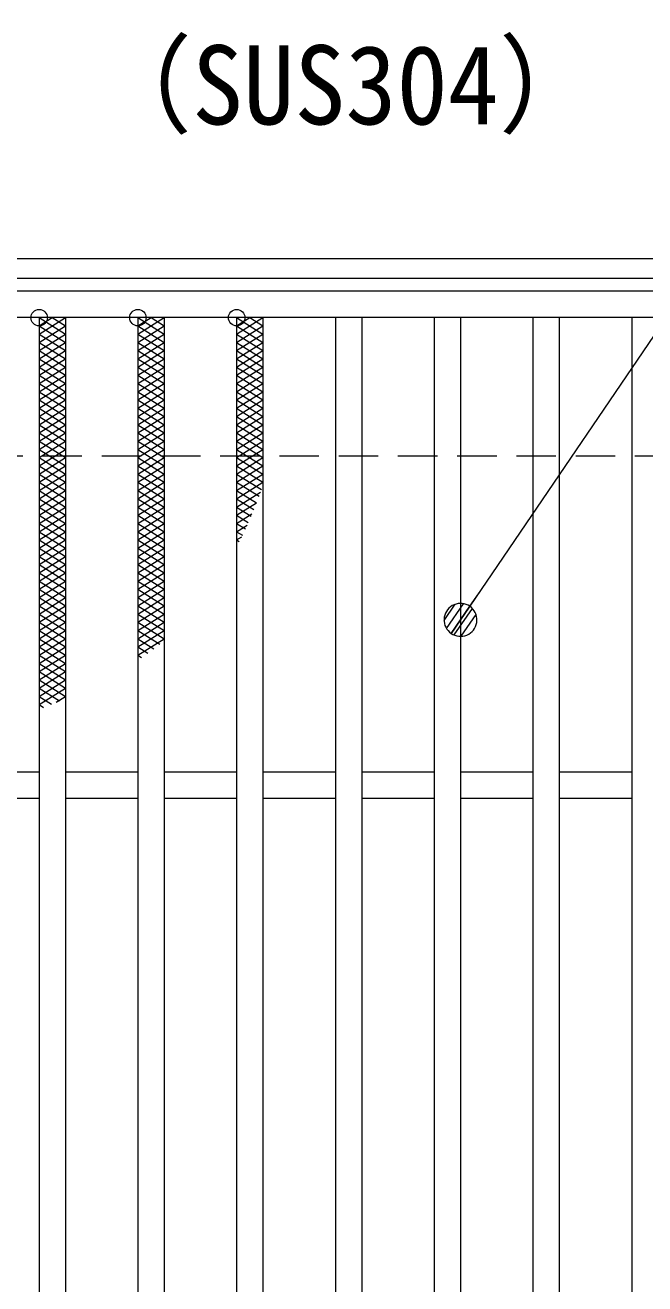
# Model space of a CAD drawing. Units: millimetres, scale not verified. Extents: x -1050 to 1050, y -742 to 742.
# Drawn here: x -687.1 to -593, y 431.8 to 622.9 of the extents above; entities that cross this region are included whole.
import ezdxf
from ezdxf.enums import TextEntityAlignment as Align

# ---------------------------------------------------------------- set-up
doc = ezdxf.new("R2010")
doc.units = ezdxf.units.MM
doc.header["$LTSCALE"] = 5
doc.header["$PDMODE"] = 32
doc.header["$PDSIZE"] = 2.5
doc.linetypes.add('DASHED1', pattern=[1.8, 1.2, -0.6])
for name, color, linetype, lineweight in [('0-1_寸法注釈', 2, 'Continuous', 9), ('0-2_0', 2, 'Continuous', 9), ('0-4_蓋', 5, 'Continuous', 9), ('0-5_ハッチング', 4, 'Continuous', 9), ('0-9_枠', 7, 'Continuous', 9), ('0-A_溝開口', 4, 'DASHED1', 9)]:
    doc.layers.add(name, color=color, linetype=linetype, lineweight=lineweight)
doc.styles.add('ＭＳ ゴシック', font='')
doc.styles.get('ＭＳ ゴシック').set_extended_font_data('MS Gothic')

# ---------------------------------------------------------------- blocks, each defined once
blk = doc.blocks.new('_Dot')
at = {"layer": '0-2_0'}
for p, q in [((-2.5, 0), (-5, 0)), ((2.445, 0.5), (-2.445, 0.5)), ((1.997, 1.5), (-1.997, 1.5)), ((2.289, -0.995), (-2.289, -0.995)), ((1.499, -1.995), (-1.499, -1.995))]:
    blk.add_line(p, q, dxfattribs=at)
for points in [[(2.5, 0), (2.48, 0.313), (2.421, 0.622), (2.324, 0.92), (2.191, 1.204), (2.023, 1.469), (1.822, 1.711), (1.594, 1.926), (1.34, 2.111), (1.064, 2.262), (0.773, 2.378), (0.468, 2.456), (0.157, 2.495), (-0.157, 2.495), (-0.468, 2.456), (-0.773, 2.378), (-1.064, 2.262), (-1.34, 2.111), (-1.594, 1.926), (-1.822, 1.711), (-2.023, 1.469), (-2.191, 1.204), (-2.324, 0.92), (-2.421, 0.622), (-2.48, 0.313), (-2.5, 0), (0, 0)], [(-2.5, 0), (-2.48, -0.313), (-2.421, -0.622), (-2.324, -0.92), (-2.191, -1.204), (-2.023, -1.469), (-1.822, -1.711), (-1.594, -1.926), (-1.34, -2.111), (-1.064, -2.262), (-0.773, -2.378), (-0.468, -2.456), (-0.157, -2.495), (0.157, -2.495), (0.468, -2.456), (0.773, -2.378), (1.064, -2.262), (1.34, -2.111), (1.594, -1.926), (1.822, -1.711), (2.023, -1.469), (2.191, -1.204), (2.324, -0.92), (2.421, -0.622), (2.48, -0.313), (2.5, 0), (0, 0)]]:
    blk.add_lwpolyline(points, close=True, dxfattribs=at)

msp = doc.modelspace()

# ---------------------------------------------------------------- linework, layer by layer
at = {"layer": '0-1_寸法注釈'}
msp.add_lwpolyline([(-438.147, 640.749), (-547.371, 640.749), (-620.382, 533.413)], dxfattribs=at)
at = {"layer": '0-4_蓋'}
for p, q in [((204.55, 582.475), (-790.45, 582.475)), ((204.55, 578.475), (-790.45, 578.475)), ((-684.95, 578.475), (-684.95, 236.475)), ((-680.95, 578.475), (-680.95, 236.475)), ((-669.95, 578.475), (-669.95, 236.475)), ((-665.95, 578.475), (-665.95, 236.475)), ((-654.95, 578.475), (-654.95, 236.475)), ((-650.95, 578.475), (-650.95, 236.475)), ((-639.95, 578.475), (-639.95, 236.475)), ((-635.95, 578.475), (-635.95, 236.475)), ((-624.95, 578.475), (-624.95, 236.475)), ((-620.95, 578.475), (-620.95, 236.475)), ((-609.95, 578.475), (-609.95, 236.475)), ((-605.95, 578.475), (-605.95, 236.475)), ((-594.95, 578.475), (-594.95, 236.475)), ((-684.95, 509.475), (-695.95, 509.475)), ((-669.95, 509.475), (-680.95, 509.475)), ((-654.95, 509.475), (-665.95, 509.475)), ((-639.95, 509.475), (-650.95, 509.475)), ((-624.95, 509.475), (-635.95, 509.475)), ((-609.95, 509.475), (-620.95, 509.475)), ((-594.95, 509.475), (-605.95, 509.475)), ((-684.95, 505.475), (-695.95, 505.475)), ((-669.95, 505.475), (-680.95, 505.475)), ((-654.95, 505.475), (-665.95, 505.475)), ((-639.95, 505.475), (-650.95, 505.475)), ((-624.95, 505.475), (-635.95, 505.475)), ((-609.95, 505.475), (-620.95, 505.475)), ((-594.95, 505.475), (-605.95, 505.475))]:
    msp.add_line(p, q, dxfattribs=at)
at = {"layer": '0-5_ハッチング'}
for p, q in [((-684.95, 575.975), (-680.95, 578.475)), ((-684.95, 578.475), (-680.95, 575.975)), ((-684.95, 574.725), (-680.95, 577.225)), ((-684.95, 577.225), (-680.95, 574.725)), ((-669.95, 575.975), (-665.95, 578.475)), ((-669.95, 578.475), (-665.95, 575.975)), ((-669.95, 574.725), (-665.95, 577.225)), ((-669.95, 577.225), (-665.95, 574.725)), ((-654.95, 575.975), (-650.95, 578.475)), ((-654.95, 578.475), (-650.95, 575.975)), ((-654.95, 574.725), (-650.95, 577.225)), ((-654.95, 577.225), (-650.95, 574.725)), ((-684.95, 573.475), (-680.95, 575.975)), ((-684.95, 575.975), (-680.95, 573.475)), ((-669.95, 573.475), (-665.95, 575.975)), ((-669.95, 575.975), (-665.95, 573.475)), ((-654.95, 573.475), (-650.95, 575.975)), ((-654.95, 575.975), (-650.95, 573.475)), ((-684.95, 572.225), (-680.95, 574.725)), ((-684.95, 574.725), (-680.95, 572.225)), ((-684.95, 570.975), (-680.95, 573.475)), ((-684.95, 573.475), (-680.95, 570.975)), ((-669.95, 572.225), (-665.95, 574.725)), ((-669.95, 574.725), (-665.95, 572.225)), ((-669.95, 570.975), (-665.95, 573.475)), ((-669.95, 573.475), (-665.95, 570.975)), ((-654.95, 572.225), (-650.95, 574.725)), ((-654.95, 574.725), (-650.95, 572.225)), ((-654.95, 570.975), (-650.95, 573.475)), ((-654.95, 573.475), (-650.95, 570.975)), ((-684.95, 569.725), (-680.95, 572.225)), ((-684.95, 572.225), (-680.95, 569.725)), ((-669.95, 569.725), (-665.95, 572.225)), ((-669.95, 572.225), (-665.95, 569.725)), ((-654.95, 569.725), (-650.95, 572.225)), ((-654.95, 572.225), (-650.95, 569.725)), ((-684.95, 568.475), (-680.95, 570.975)), ((-684.95, 570.975), (-680.95, 568.475)), ((-684.95, 567.225), (-680.95, 569.725)), ((-684.95, 569.725), (-680.95, 567.225)), ((-669.95, 568.475), (-665.95, 570.975)), ((-669.95, 570.975), (-665.95, 568.475)), ((-669.95, 567.225), (-665.95, 569.725)), ((-669.95, 569.725), (-665.95, 567.225)), ((-654.95, 568.475), (-650.95, 570.975)), ((-654.95, 570.975), (-650.95, 568.475)), ((-654.95, 567.225), (-650.95, 569.725)), ((-654.95, 569.725), (-650.95, 567.225)), ((-684.95, 565.975), (-680.95, 568.475)), ((-684.95, 568.475), (-680.95, 565.975)), ((-669.95, 565.975), (-665.95, 568.475)), ((-669.95, 568.475), (-665.95, 565.975)), ((-654.95, 565.975), (-650.95, 568.475)), ((-654.95, 568.475), (-650.95, 565.975)), ((-684.95, 564.725), (-680.95, 567.225)), ((-684.95, 567.225), (-680.95, 564.725)), ((-684.95, 563.475), (-680.95, 565.975)), ((-684.95, 565.975), (-680.95, 563.475)), ((-669.95, 564.725), (-665.95, 567.225)), ((-669.95, 567.225), (-665.95, 564.725)), ((-669.95, 563.475), (-665.95, 565.975)), ((-669.95, 565.975), (-665.95, 563.475)), ((-654.95, 564.725), (-650.95, 567.225)), ((-654.95, 567.225), (-650.95, 564.725)), ((-654.95, 563.475), (-650.95, 565.975)), ((-654.95, 565.975), (-650.95, 563.475)), ((-684.95, 562.225), (-680.95, 564.725)), ((-684.95, 564.725), (-680.95, 562.225)), ((-669.95, 562.225), (-665.95, 564.725)), ((-669.95, 564.725), (-665.95, 562.225)), ((-654.95, 562.225), (-650.95, 564.725)), ((-654.95, 564.725), (-650.95, 562.225)), ((-684.95, 560.975), (-680.95, 563.475)), ((-684.95, 563.475), (-680.95, 560.975)), ((-684.95, 559.725), (-680.95, 562.225)), ((-684.95, 562.225), (-680.95, 559.725)), ((-669.95, 560.975), (-665.95, 563.475)), ((-669.95, 563.475), (-665.95, 560.975)), ((-669.95, 559.725), (-665.95, 562.225)), ((-669.95, 562.225), (-665.95, 559.725)), ((-654.95, 560.975), (-650.95, 563.475)), ((-654.95, 563.475), (-650.95, 560.975)), ((-654.95, 559.725), (-650.95, 562.225)), ((-654.95, 562.225), (-650.95, 559.725)), ((-684.95, 558.475), (-680.95, 560.975)), ((-684.95, 560.975), (-680.95, 558.475)), ((-669.95, 558.475), (-665.95, 560.975)), ((-669.95, 560.975), (-665.95, 558.475)), ((-654.95, 558.475), (-650.95, 560.975)), ((-654.95, 560.975), (-650.95, 558.475)), ((-684.95, 557.225), (-680.95, 559.725)), ((-684.95, 559.725), (-680.95, 557.225)), ((-684.95, 555.975), (-680.95, 558.475)), ((-684.95, 558.475), (-680.95, 555.975)), ((-669.95, 557.225), (-665.95, 559.725)), ((-669.95, 559.725), (-665.95, 557.225)), ((-669.95, 555.975), (-665.95, 558.475)), ((-669.95, 558.475), (-665.95, 555.975)), ((-654.95, 557.225), (-650.95, 559.725)), ((-654.95, 559.725), (-650.95, 557.225)), ((-654.95, 555.975), (-650.95, 558.475)), ((-654.95, 558.475), (-650.95, 555.975)), ((-684.95, 554.725), (-680.95, 557.225)), ((-684.95, 557.225), (-680.95, 554.725)), ((-669.95, 554.725), (-665.95, 557.225)), ((-669.95, 557.225), (-665.95, 554.725)), ((-654.95, 554.725), (-650.95, 557.225)), ((-654.95, 557.225), (-650.95, 554.725)), ((-684.95, 553.475), (-680.95, 555.975)), ((-684.95, 555.975), (-680.95, 553.475)), ((-684.95, 552.225), (-680.95, 554.725)), ((-684.95, 554.725), (-680.95, 552.225)), ((-669.95, 553.475), (-665.95, 555.975)), ((-669.95, 555.975), (-665.95, 553.475)), ((-669.95, 552.225), (-665.95, 554.725)), ((-669.95, 554.725), (-665.95, 552.225)), ((-654.95, 553.475), (-650.95, 555.975)), ((-654.95, 555.975), (-650.95, 553.475)), ((-654.95, 552.225), (-650.95, 554.725)), ((-654.95, 554.725), (-651.173, 552.364)), ((-684.95, 550.975), (-680.95, 553.475)), ((-684.95, 553.475), (-680.95, 550.975)), ((-669.95, 550.975), (-665.95, 553.475)), ((-669.95, 553.475), (-665.95, 550.975)), ((-654.95, 550.975), (-650.95, 553.475)), ((-654.95, 553.475), (-651.552, 551.352)), ((-684.95, 549.725), (-680.95, 552.225)), ((-684.95, 552.225), (-680.95, 549.725)), ((-684.95, 548.475), (-680.95, 550.975)), ((-684.95, 550.975), (-680.95, 548.475)), ((-669.95, 549.725), (-665.95, 552.225)), ((-669.95, 552.225), (-665.95, 549.725)), ((-669.95, 548.475), (-665.95, 550.975)), ((-669.95, 550.975), (-665.95, 548.475)), ((-654.95, 552.225), (-651.943, 550.346)), ((-654.95, 549.725), (-651.307, 552.002)), ((-654.95, 550.975), (-652.345, 549.347)), ((-684.95, 547.225), (-680.95, 549.725)), ((-684.95, 549.725), (-680.95, 547.225)), ((-669.95, 547.225), (-665.95, 549.725)), ((-669.95, 549.725), (-665.95, 547.225)), ((-654.95, 548.475), (-651.938, 550.357)), ((-654.95, 549.725), (-652.759, 548.355)), ((-654.95, 547.225), (-652.621, 548.681)), ((-684.95, 545.975), (-680.95, 548.475)), ((-684.95, 548.475), (-680.95, 545.975)), ((-684.95, 544.725), (-680.95, 547.225)), ((-684.95, 547.225), (-680.95, 544.725)), ((-669.95, 545.975), (-665.95, 548.475)), ((-669.95, 548.475), (-665.95, 545.975)), ((-669.95, 544.725), (-665.95, 547.225)), ((-669.95, 547.225), (-665.95, 544.725)), ((-654.95, 548.475), (-653.185, 547.372)), ((-654.95, 547.225), (-653.624, 546.396)), ((-654.95, 545.975), (-653.366, 546.965)), ((-684.95, 543.475), (-680.95, 545.975)), ((-684.95, 545.975), (-680.95, 543.475)), ((-684.95, 542.225), (-680.95, 544.725)), ((-684.95, 544.725), (-680.95, 542.225)), ((-669.95, 543.475), (-665.95, 545.975)), ((-669.95, 545.975), (-665.95, 543.475)), ((-669.95, 542.225), (-665.95, 544.725)), ((-669.95, 544.725), (-665.95, 542.225)), ((-654.95, 545.975), (-654.077, 545.43)), ((-654.95, 544.725), (-654.186, 545.202)), ((-654.95, 544.725), (-654.545, 544.472)), ((-684.95, 540.975), (-680.95, 543.475)), ((-684.95, 543.475), (-680.95, 540.975)), ((-669.95, 540.975), (-665.95, 543.475)), ((-669.95, 543.475), (-665.95, 540.975)), ((-684.95, 539.725), (-680.95, 542.225)), ((-684.95, 542.225), (-680.95, 539.725)), ((-684.95, 538.475), (-680.95, 540.975)), ((-684.95, 540.975), (-680.95, 538.475)), ((-669.95, 539.725), (-665.95, 542.225)), ((-669.95, 542.225), (-665.95, 539.725)), ((-669.95, 538.475), (-665.95, 540.975)), ((-669.95, 540.975), (-665.95, 538.475)), ((-684.95, 537.225), (-680.95, 539.725)), ((-684.95, 539.725), (-680.95, 537.225)), ((-669.95, 537.225), (-665.95, 539.725)), ((-669.95, 539.725), (-665.95, 537.225)), ((-684.95, 535.975), (-680.95, 538.475)), ((-684.95, 538.475), (-680.95, 535.975)), ((-684.95, 534.725), (-680.95, 537.225)), ((-684.95, 537.225), (-680.95, 534.725)), ((-669.95, 535.975), (-665.95, 538.475)), ((-669.95, 538.475), (-665.95, 535.975)), ((-669.95, 534.725), (-665.95, 537.225)), ((-669.95, 537.225), (-665.95, 534.725)), ((-684.95, 533.475), (-680.95, 535.975)), ((-684.95, 535.975), (-680.95, 533.475)), ((-669.95, 533.475), (-665.95, 535.975)), ((-669.95, 535.975), (-665.95, 533.475)), ((-684.95, 532.225), (-680.95, 534.725)), ((-684.95, 534.725), (-680.95, 532.225)), ((-684.95, 530.975), (-680.95, 533.475)), ((-684.95, 533.475), (-680.95, 530.975)), ((-669.95, 532.225), (-665.95, 534.725)), ((-669.95, 534.725), (-665.95, 532.225)), ((-669.95, 530.975), (-665.95, 533.475)), ((-669.95, 533.475), (-665.95, 530.975)), ((-684.95, 529.725), (-680.95, 532.225)), ((-684.95, 532.225), (-680.95, 529.725)), ((-669.95, 529.725), (-665.95, 532.225)), ((-669.95, 532.225), (-665.95, 529.725)), ((-684.95, 528.475), (-680.95, 530.975)), ((-684.95, 530.975), (-680.95, 528.475)), ((-684.95, 527.225), (-680.95, 529.725)), ((-684.95, 529.725), (-680.95, 527.225)), ((-669.95, 528.475), (-665.95, 530.975)), ((-669.95, 530.975), (-666.637, 528.904)), ((-669.95, 527.225), (-665.95, 529.725)), ((-669.95, 529.725), (-667.53, 528.213)), ((-684.95, 525.975), (-680.95, 528.475)), ((-684.95, 528.475), (-680.95, 525.975)), ((-669.95, 528.475), (-668.451, 527.538)), ((-684.95, 524.725), (-680.95, 527.225)), ((-684.95, 527.225), (-680.95, 524.725)), ((-684.95, 523.475), (-680.95, 525.975)), ((-684.95, 525.975), (-680.95, 523.475)), ((-669.95, 527.225), (-669.398, 526.88)), ((-684.95, 522.225), (-680.95, 524.725)), ((-684.95, 524.725), (-680.95, 522.225)), ((-684.95, 520.975), (-680.95, 523.475)), ((-684.95, 523.475), (-680.95, 520.975)), ((-684.95, 519.725), (-680.95, 522.225)), ((-684.95, 522.225), (-681.876, 520.304)), ((-684.95, 520.975), (-683.067, 519.798)), ((-682.346, 520.102), (-680.95, 520.975)), ((-684.95, 519.725), (-684.269, 519.299))]:
    msp.add_line(p, q, dxfattribs=at)
for points in [[(-684.95, 577.225), (-682.95, 578.475), (-680.95, 577.225)], [(-669.95, 577.225), (-667.95, 578.475), (-665.95, 577.225)], [(-654.95, 577.225), (-652.95, 578.475), (-650.95, 577.225)]]:
    msp.add_lwpolyline(points, dxfattribs=at)
for p in [(-684.95, 578.475), (-669.95, 578.475), (-654.95, 578.475)]:
    msp.add_point(p, dxfattribs=at)
at = {"layer": '0-9_枠'}
for p, q in [((-795.45, 587.475), (409.55, 587.475)), ((-792.45, 584.475), (407.714, 584.475))]:
    msp.add_line(p, q, dxfattribs=at)
at = {"layer": '0-A_溝開口'}
msp.add_line((-765.45, 557.475), (204.55, 557.475), dxfattribs=at)

# ---------------------------------------------------------------- block references
at = {"layer": '0-1_寸法注釈', "rotation": 235.41268}
msp.add_blockref('_Dot', (-620.95, 532.589), dxfattribs=at)

# ---------------------------------------------------------------- texts
at = {"layer": '0-1_寸法注釈', "color": 7, "style": 'ＭＳ ゴシック', "width": 0.95}
msp.add_text('（SUS304）', height=12.02, dxfattribs=at).set_placement((-677.303, 604.216), align=Align.BOTTOM_LEFT)

doc.saveas('drawing.dxf')
